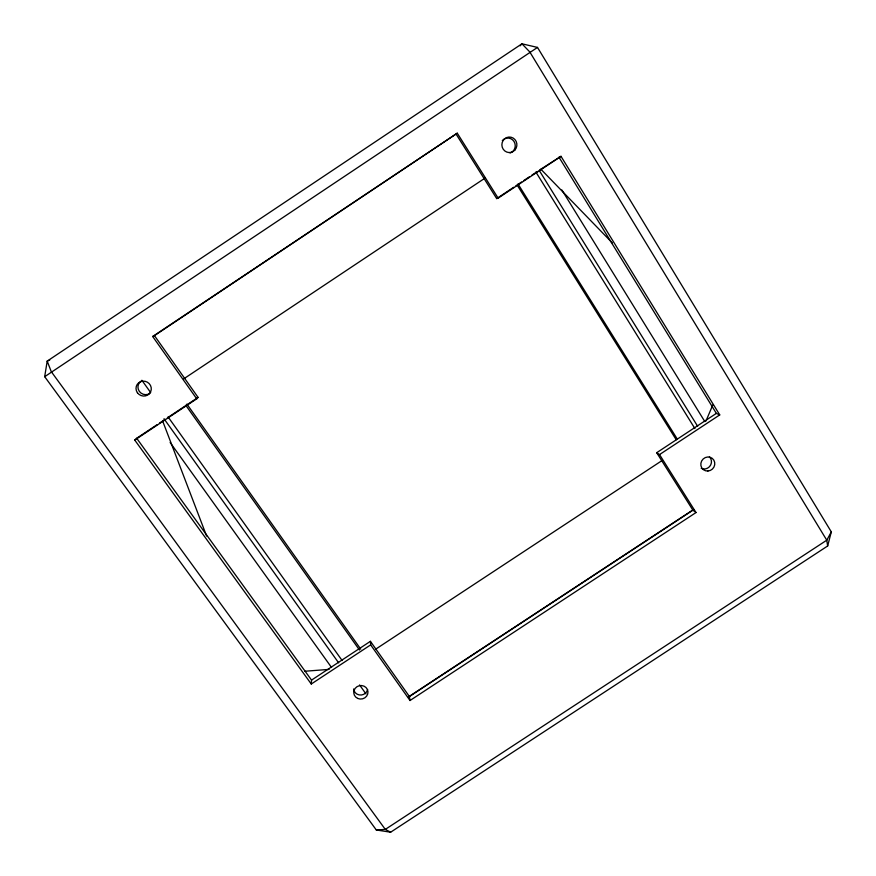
<?xml version="1.0" encoding="UTF-8"?>
<svg xmlns="http://www.w3.org/2000/svg" width="876" height="876" viewBox="0 0 876 876"><rect width="100%" height="100%" fill="white"/><g stroke="black" fill="none" stroke-linecap="round" stroke-linejoin="round"><path stroke-width="1.31" d="M311.538 680.115L370.417 641.32L370.668 644.878L311.265 684.014L311.538 680.115L136.678 438.263L157.143 424.641M44.687 376.691L47.194 361.12L521.943 43.8L537.503 47.424L831.313 531.885L827.645 545.989L390.652 832.2L376.319 829.988L44.687 376.691L537.503 47.424M705.979 421.006L712.801 404.953M831.313 531.885L826.769 540.196L385.298 829.397L376.319 829.988M520.136 45.815L521.943 43.8L529.783 51.936L826.769 540.196L827.645 545.989M196.728 398.821L198.075 397.386L154.461 335.639L152.676 336.504L196.728 398.821L134.751 440.08L311.265 684.014M154.461 335.639L457.261 133.185L498.148 198.151L560.99 156.311L719.733 414.906L659.529 454.578L656.704 452.706L716.36 413.384L719.733 414.906M134.751 440.08L136.678 438.263M152.676 336.504L457.261 133.185M183.774 378.826L485.26 177.948M159.421 423.13L165.104 419.341M167.382 417.83L198.075 397.386M456.177 134.236L496.692 198.578L513.675 187.278M515.931 185.767L521.592 182M523.859 180.5L529.52 176.722M531.787 175.222L537.437 171.455M539.704 169.944L560.99 156.311M375.64 649.204L661.829 460.699M408.413 696.967L693.661 509.471M410.012 700.515L409.41 696.519L692.894 510.182L696.015 512.548L410.012 700.515L370.668 644.878M49.724 360.124L47.194 361.12L51.268 371.654L385.298 829.397L390.652 832.2M496.692 198.578L498.148 198.151M304.804 671.246L329.102 669.395M540.897 169.232L612.302 242.882M170.141 442.5L331.555 667.49M141.89 380.272L150.628 392.503M168.104 416.965L342.1 660.482M359.576 684.944L365.927 693.847M163.998 418.75L338.629 662.825M186.916 404.099L360.759 649.171M185.811 405.314L359.499 650.036M370.417 641.32L409.41 696.519M656.704 452.706L692.894 510.182M659.529 454.578L696.015 512.548M518.044 184.004L677.279 439.062M517.442 185.537L676.217 439.741M539.266 170.502L697.657 426.305M535.904 172.079L694.92 428.594M561.845 189.961L704.83 421.586M558.943 157.132L716.36 413.384M162.662 421.038L206.594 536.013M709.363 456.801A7.128 6.767 -47.6 0 1 701.216 468.331M502.309 140.576A7.687 7.435 -87.9 0 1 514.07 141.562A7.687 7.435 -87.9 0 1 510.084 153.059M367.624 689.511A7.074 6.701 -11.6 0 1 353.663 688.952M149.905 393.412A7.621 7.347 25.2 0 1 139.339 391.375A7.621 7.347 25.2 0 1 141.113 381.115M514.935 150.015A7.764 7.512 -87.8 0 0 510.993 137.203A7.764 7.512 -87.8 0 0 502.233 147.168A7.764 7.512 -87.8 0 0 514.935 150.015M137.422 392.755A7.698 7.413 25.1 0 0 150.606 391.911A7.698 7.413 25.1 0 0 142.93 381.159A7.698 7.413 25.1 0 0 137.422 392.755M357.726 698.435A7.128 6.756 -11.7 0 0 367.964 691.712A7.128 6.756 -11.7 0 0 356.904 686.751A7.128 6.756 -11.7 0 0 357.726 698.435M707.928 471.025A7.194 6.833 -47.5 0 0 713.798 460.075A7.194 6.833 -47.5 0 0 701.676 460.929A7.194 6.833 -47.5 0 0 707.928 471.025"/></g></svg>
